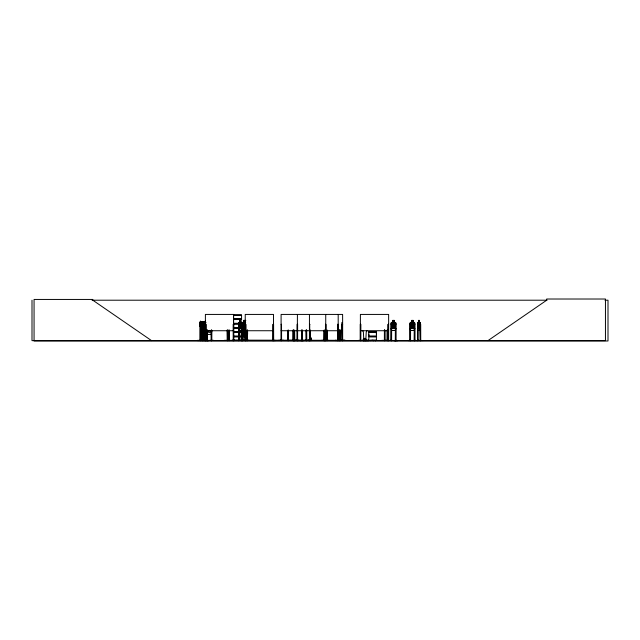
<?xml version="1.0" encoding="UTF-8"?>
<svg xmlns="http://www.w3.org/2000/svg" width="640" height="640" viewBox="0 0 640 640"><rect width="100%" height="100%" fill="white"/><g stroke="black" fill="none" stroke-linecap="round" stroke-linejoin="round"><path stroke-width="0.96" d="M368.776 336.112L368.776 332.36L376.408 332.36L376.4 336.112L368.776 336.112L368.784 334.24M376.4 334.24L376.4 332.36M364.424 338.792L364.944 338.856M364.6 338.52L364.976 338.736M224.32 340.336L248.824 340.336M364.384 338.728L364.904 338.616M364.728 338.544L364.704 338.648M233.864 327.736L238.744 327.808M233.92 340.488L233.936 340.136M309.616 340.048L309.664 340.64L310.264 336.728L310.184 340.592L310.24 340.048M241.392 330.488L241.768 328.488L241.368 330.424L239.064 330.424M245.216 330.488L245.208 322.4M420.12 330.424L420.544 328.496L420.144 330.488M309.536 340.592L310.24 336.728L311.352 340.312M342.136 330.488L342.528 328.496M325.896 340.632L325.928 324.336L325.472 324.336L325.44 340.64M208.64 340.592L197.512 340.56L213.6 340.336M204.648 326.248L204.68 340.64L204.616 340.048L205.152 340.048M241.208 340.592L241.248 329.128M381.792 340.336L397.88 340.6M278.504 340.328L283.784 340.312M306.688 340.632L306.672 330.088M312.112 340.328L286.944 340.304M321.584 340.328L328.528 340.336M326.856 340.592L326.92 330.224L326.84 340.6M309.44 314.424L309.44 340.64L310.208 336.728L309.304 340.592M232.728 340.64L232.728 340.136L345.144 340.336L336.544 340.6M201.016 327.32L201.56 325.472L201.072 327.32L202.752 330.656L201.072 327.32M395.24 330.424L395.864 328.496L395.28 330.488L391.576 330.488L391.128 328.496M414.696 328.488L414.176 330.424L410.544 330.424M414.208 330.488L414.792 328.496M211.832 330.608L211.288 334.4L207.56 334.4L207.104 330.608M247.576 330.64L247.608 334.224L247 334.944L242.776 334.944L242.232 334.208C241.16 333.24 243.592 323.232 242.2 328.856M408.112 340.592L423.304 340.56M204.728 340.632L204.832 324.336M303.432 340.592L292.68 340.6M208.16 331.52L208.648 331.704L209.232 330.4M308.016 340.6L308.048 340.136M311.112 340.6L310.488 336.728L311.392 340.592M358.696 340.328L361.792 340.56M242.92 340.632L242.808 324.336L241.96 324.336M292.928 340.328L293.096 330.088M239.104 322.4L238.832 340.64M242.928 322.4L242.608 340.64M242.944 322.464L242.656 340.64M417.488 340.64L417.472 323.112L417.792 322.4L418.536 322.4L418.48 320.392L419.536 320.392L419.504 322.464M417.536 323.112L417.856 322.4M210.984 330.784L210.192 332.392L208.712 332.392L207.912 330.784M199.992 325.928L199.96 324.968L201.616 321.664L202.12 321.664L204.496 327.368L202.76 330.704L199.936 325.928L200.44 324L199.68 322.576L200.448 321.16L203.072 325.088L203.288 326.928L202.624 328.256L201.704 327.832L200.376 325.184L199.784 322.576M201.56 321.664L201.096 322.672L200.392 321.256M200.664 327.264L203.408 321.664L203.944 321.616L205.592 325.92L202.744 330.656L205.536 325.92M205.136 321.256L204.424 322.672L203.832 322.44L202.512 325.088L202.296 326.928L202.96 328.256L203.88 327.832L205.848 322.576L205.136 321.16L204.368 322.672L203.416 321.736M205.736 322.576L205.032 324L205.592 324.92M203.936 325.512L204.384 327.36L202.752 330.624L201.832 329.728M245.528 330.224L244.888 331.48L244.248 330.224M246.048 330.456L245.28 331.92C247.584 334.2 245.656 335.424 244.92 332.368C244.328 335.424 242.048 334.216 244.528 331.904L243.36 329.728M391.048 340.64L391.088 323.112L391.592 322.4L392.704 322.4M391.128 323.112L391.632 322.4M409.984 340.64L410.016 323.112L410.56 322.4M239.824 322.464L239.32 323.136L239.32 326.88L239.824 328.488L240.76 328.488L241.264 323.136L240.792 320.392L239.736 320.392L239.768 322.464L239.824 320.456L240.76 320.456M418.512 322.464L418.008 323.136L418.512 328.488L419.448 328.488L419.952 326.88L419.952 323.136L419.448 322.464M246.976 334.872L247.52 334.2M243.936 320.392L243.904 322.4L242.664 322.4L242.08 323.112L242.008 340.64M242.688 322.4L242.112 323.112L242.112 328.496L242.672 330.488M363.36 340.608L376.408 340.48L376.4 336.864L368.776 336.864L368.872 340.624L362.96 340.632M363.52 340.64L363.952 340.608L363.12 340.376L363.128 339.312L363.616 339.312L363.616 340.16M365.464 340.632L365.624 340.16M366.152 339.312L365.72 340.624M367.896 340.632L368.648 340.16L363.36 340.16M370.176 340.632L370.92 340.48M372.864 340.496L372.832 340.16M373.52 340.624L372.936 340.624M375.496 340.624L375.048 340.632L375.696 340.632M375.624 340.616L375.856 340.16L370.568 340.16M245.704 334.872L246.608 334.208L246.608 330.456M487.952 340.64L546.704 300.208L546.704 299.016L605.448 299.016L605.448 340.64L32 340.64L32 300.208M204.936 340.6L204.92 326.248M366.144 340.376L365.56 340.376L365.992 340.632M373.264 340.632L372.768 340.376L373.648 340.624M92.064 300.208L547.008 300.208M605 300.208L608 300.208L608 340.984L34.064 340.984L34.064 299.44L92.816 299.44L92.816 300.208L151.56 340.64M233.928 315.016L241.576 315.016M233.928 315.152L241.576 315.16L241.56 318.784L233.936 318.784M233.944 315.392L241.56 315.392M233.88 319.04L241.616 319.04M233.88 319.272L241.616 319.272M233.936 319.536L241.568 319.536M245.752 320.392L243.552 320.392L243.144 326.88L243.648 328.488L244.584 328.488L245.088 326.88L244.56 320.392M394.28 320.392L392.664 320.392L392.72 322.464L391.928 323.136L391.928 326.88L392.72 328.488L394.192 328.488L394.976 326.88L394.976 323.136L394.192 322.464L394.192 320.456L392.72 320.456M243.592 320.456L245.696 320.456M411.648 320.456L413.16 320.456M418.512 320.456L419.504 320.456M239.048 322.4L239.792 322.4M240.736 322.4L241.44 322.4L241.768 323.136L241.384 322.4M244.56 322.4L245.264 322.4M394.24 322.4L395.304 322.4L395.864 323.104L395.856 340.64M410.52 322.4L411.64 322.4M413.176 322.4L414.232 322.4L414.792 323.104L414.856 340.64L414.92 340.048L414.248 340.048M419.48 322.4L420.192 322.4M241.432 322.464L239.064 322.464L238.728 323.112L238.72 340.64M242.688 322.464L245.696 322.464M391.616 322.464L395.28 322.464M410.544 322.464L414.216 322.464M417.808 322.464L420.176 322.464M395.24 322.464L395.864 323.104M410.016 323.112L410.112 340.64M414.752 323.104L414.648 340.64M233.936 323.28L238.736 323.28M233.88 323.544L238.752 323.544M233.88 323.776L238.752 323.776M233.936 324.04L238.736 324.04M200.128 324.336L200.592 324.336L200.56 340.64L200.624 340.048L200.08 340.048M201.96 324.336L202.416 324.336L202.408 340.592M204.648 324.336L205.104 324.336L205.096 340.64M205.392 324.336L205.976 324.336L206.04 340.632M233.752 324.336L233.168 324.336L233.216 340.64M241.248 324.336L241.704 324.336M245.072 324.336L245.816 324.336L245.872 340.64M281.104 324.336L281.568 324.336M309.44 324.336L309.896 324.336M338.192 324.336L337.608 324.336L337.552 340.64M342.672 324.336L342.176 324.336L342.136 340.64M388.64 324.336L388.056 324.336L388 340.64M391.104 324.336L391.664 324.336L391.584 340.64M395.936 324.336L395.376 324.336L395.328 340.64M410.032 324.336L410.6 324.336L410.52 340.64L410.464 324.336M414.872 324.336L414.304 324.336L414.256 340.64M417.512 324.336L417.976 324.336M238.736 327.552L233.944 327.552L238.744 327.656M233.928 328L238.744 327.976M233.944 328.216L238.736 328.216M238.728 328.496L239.096 330.488M242.08 328.496L242.72 330.424L245.256 330.424M410.064 328.496L410.544 330.488L414.248 330.488M417.472 328.496L417.84 330.488L420.2 330.488M391.616 330.424L395.28 330.424M417.808 330.424L420.176 330.424M239.04 330.488L241.456 330.488M242.648 330.488L245.704 330.456M205.392 330.736L233.648 330.736M245.232 330.736L273.488 330.736M281.104 330.736L342.616 330.736M360.392 330.736L388.64 330.736M233.936 331.608L241.056 331.608M368.776 331.608L376.408 331.608M233.88 331.872L241.104 331.872M368.72 331.872L376.456 331.872M233.88 332.104L241.104 332.104M368.72 332.104L376.456 332.104M207.064 332.4L207.64 334.336M233.936 332.36L241.056 332.36M242.168 334.232L242.808 334.944M245.704 334.208L244.016 334.208L244.016 330.456M245.4 335.88L244.312 335.88L244.312 336.544L245.4 336.544M233.936 336.112L241.056 336.112M233.88 336.368L241.104 336.368M368.72 336.368L376.456 336.368M233.88 336.6L241.104 336.6M368.72 336.6L376.456 336.6M233.936 336.864L241.056 336.864M245.792 336.944L243.952 336.944L244.016 334.872L243.104 334.208L243.104 330.456M365.424 339.992L366.776 339.992M202.464 340.048L201.904 340.048L201.936 340.64M202.768 340.048L203.328 340.048L203.312 340.64L203.28 324.336L202.976 340.64M205.336 340.048L206.032 340.048M206.776 340.048L207.448 340.048L207.448 340.64M211.792 340.048L211.12 340.048L211.12 340.64M228.784 340.048L229.248 340.048M337.552 340.048L338.248 340.048L338.144 340.608M340.728 340.048L340.144 340.592L340.216 330.224M342.12 340.048L342.72 340.048M360.224 340.048L360.92 340.048L360.92 340.64M384.352 340.048L384.912 340.048L384.896 340.64L384.864 330.088M387.072 340.048L387.632 340.048M388 340.048L388.696 340.048M391.048 340.048L391.72 340.048L391.72 340.64M395.32 340.048L395.992 340.048L395.992 340.64M409.976 340.048L410.656 340.048M417.464 340.048L418.024 340.048M420.744 340.048L420.184 340.048L420.2 340.64L420.232 324.336L420.696 324.336L420.728 340.64M275.104 340.64L272.08 340.304L275.176 340.6M197.512 340.336L208.68 340.64M275.144 340.336L272.152 340.6M292.776 340.336L303.48 340.64M336.568 340.336L345.144 340.336M368.784 340.376L376.4 340.376M394.096 340.6L397.848 340.56L394.032 340.64M294.992 340.6L294.92 340.136M387.36 340.6L387.432 340.048M387.168 340.6L387.12 330.088M338.008 340.592L338.088 324.336M418.016 340.592L417.976 329.128M205.904 340.592L205.872 324.336M420.128 322.4L420.512 340.64M420.12 322.464L420.384 340.64M202.12 321.664L204.936 327.264M209.792 330.4L210.384 331.704L210.856 331.52M310.504 336.728L311.208 340.592M310.432 336.728L310.744 340.592M418.536 320.392L418.568 322.464M417.824 340.048L417.824 340.64M417.792 324.336L417.728 340.64L417.664 340.048M417.568 323.144L417.568 328.488M414.528 340.048L414.504 340.64M414.44 324.336L414.384 340.64M413.16 322.464L413.216 320.392L411.6 320.392L411.648 322.464L410.864 323.136L410.864 326.88L411.648 328.488L413.12 328.488L413.912 326.88L413.912 323.136L413.12 322.464L413.12 320.456M411.688 320.456L411.688 322.464M410.648 340.048L410.648 340.64M410.232 340.048L410.256 340.64M395.808 323.136L395.736 340.64M395.592 340.048L395.576 340.64M395.504 324.336L395.456 340.64M394.24 320.392L394.232 322.464M392.76 320.456L392.76 322.464M391.536 324.336L391.448 340.64M391.32 340.048L391.304 340.64M391.184 323.144L391.184 340.64M388.64 340.64L388.64 314.424L360.392 314.424L360.392 340.64M388.536 324.336L388.536 340.64M388.464 340.048L388.448 340.64M388.248 340.048L388.232 340.64M388.16 324.336L388.112 340.64M387.584 330.088L387.616 340.64M387.4 330.088L387.304 340.64L387.272 340.048M384.68 330.088L384.712 340.64M384.584 330.088L384.584 340.64M384.4 330.088L384.376 340.64M366.4 340.376L366.4 339.312L365.912 339.312L365.912 340.16M365.12 340.16L365.096 338.376L364.176 338.376L364.2 340.16M363.36 339.312L363.376 340.376M360.816 340.64L360.864 324.336L360.28 324.336L360.28 340.64M360.688 340.048L360.672 340.64M342.664 340.64L342.616 314.424L281.104 314.424L281.072 340.64M342.528 340.64L342.12 322.4L342.4 340.64M342.344 324.336L342.312 340.64M340.68 330.224L340.704 340.64M340.496 330.224L340.528 340.64M340.4 330.224L340.368 340.64M339.576 340.64L339.576 340.048L338.992 340.048L339.008 340.64M339.536 330.088L339.528 340.64M339.368 330.088L339.4 340.64M339.224 330.088L339.28 340.64M339.048 330.088L339.056 340.64M338.192 314.424L338.192 340.64M337.712 324.336L337.8 340.64M335.704 340.136L335.704 340.64M327.184 330.224L327.216 340.64M327.128 330.224L327.088 340.64M325.96 340.048L326.064 340.64M325.744 314.424L325.728 340.64M325.648 324.336L325.616 340.64M325.312 340.136L325.312 340.64M324.632 340.64L324.648 330.224L324.496 340.64M324.464 330.224L324.408 340.64M324.336 340.048L324.28 340.64M324.184 330.224L324.128 340.64M324.056 330.224L324 340.64M323.92 340.048L323.92 340.64M310.416 330.224L310.416 338.088M310.376 340.048L310.368 340.64M310.312 330.224L310.312 338.088M310.008 340.048L310.024 340.64M309.944 330.224L309.928 340.64M309.712 324.336L309.744 340.64M309.616 330.224L309.616 338.088M309.408 340.048L309.416 340.64M309.248 340.136L309.248 340.64M308.632 340.136L308.632 340.64M308.36 340.136L308.448 340.64M306.544 330.088L306.6 340.64M306.456 340.048L306.472 340.64M306.224 330.088L306.312 340.64M306.096 330.088L306.168 340.64M306.048 340.048L306.048 340.64M302.256 330.088L302.304 340.64M302.128 330.088L302.184 340.64M302.04 340.048L302.064 340.64M301.88 340.048L301.896 340.64M301.808 330.088L301.808 340.64M301.68 330.088L301.632 340.64M298.24 340.136L298.24 340.64M297.6 340.64L297.6 324.336L297.136 324.336L297.104 340.64M297.448 340.048L297.448 340.64M297.416 314.424L297.288 340.64M297.216 340.136L297.216 340.64M294.768 340.048L294.76 340.64L294.632 330.224M294.552 340.048L294.488 340.64M294.272 340.048L294.28 340.64M294.2 330.224L294.168 340.64M294.064 340.048L293.984 340.64M293.896 340.136L293.928 340.64M293.688 330.088L293.752 340.64M293.624 330.088L293.648 340.64M293.544 340.048L293.464 340.64M293.168 330.088L293.248 340.64M288.536 340.64L288.544 330.088L288.4 340.64M288.088 340.048L288.104 340.64M281.568 330.224L281.584 340.64M281.384 324.336L281.416 340.64M281.256 340.048L281.256 340.64M280.696 340.136L280.696 340.64M273.648 340.64L273.592 324.336L273.008 324.336L272.952 340.64M273.544 340.64L273.488 314.424L245.232 314.424L245.232 323.056M273.416 340.048L273.4 340.64M273.2 340.048L273.184 340.64M273.112 324.336L273.056 340.64M247.488 330.088L247.544 340.64M247.4 330.088L247.312 340.64M247.056 340.048L247.072 340.64M246.984 330.088L246.928 340.64M246.84 340.048L246.84 340.64M245.712 324.336L245.768 340.64M245.64 340.048L245.552 340.64M245.528 323.136L245.528 340.64M245.344 330.088L245.344 340.64M245.256 324.336L245.224 340.64M245.072 329.128L245.056 340.64M244.416 320.792L244.416 321.464M244.296 320.792L244.296 321.464M243.968 320.456L243.992 322.464M242.464 324.336L242.464 328.168M242.464 333.928L242.376 340.64M242.352 324.336L242.328 340.64M242.136 340.048L242.12 340.64M241.904 340.048L241.904 340.64M241.736 323.104L241.704 340.64M241.552 340.048L241.552 340.64M241.432 324.336L241.52 340.64M241.4 340.048L241.4 340.64M240.736 320.392L240.704 322.464M239.016 340.048L239.016 340.64L238.984 324.336L238.528 324.336L238.536 340.64M234.248 340.136L234.248 340.64M233.728 324.336L233.72 340.64M233.576 340.64L233.648 314.424L205.392 314.424L205.392 340.64M233.512 314.424L233.504 340.64M233.36 340.048L233.344 340.64M233.112 340.048L233.112 340.64M229.2 330.088L229.208 340.64M229.112 340.64L229.032 330.088L229.008 340.64M228.832 330.088L228.808 340.64M227.56 340.64L227.576 340.048L227.128 340.64M227.536 330.088L227.448 340.64L227.336 330.088M227.168 330.088L227.256 340.64M211.744 330.088L211.712 340.64M211.616 330.088L211.616 340.64M211.528 340.048L211.544 340.64M211.304 330.088L211.392 340.64M211.176 332.968L211.248 340.64M207.4 330.088L207.32 340.64M207.272 330.088L207.2 340.64M207.032 340.048L207.048 340.64M206.96 330.088L206.904 340.64L206.832 330.088M205.8 340.048L205.784 340.64M205.584 340.048L205.568 340.64M205.496 324.336L205.496 340.64M203.096 330.088L203.064 340.64M202.816 330.088L202.848 340.64M202.232 329.128L202.264 340.64M202.144 324.336L202.112 340.64M201.96 329.128L201.96 340.64M200.408 325.288L200.432 340.64M200.312 324.336L200.288 340.64M200.128 325.288L200.096 340.64M366.832 330.552A2.04 2.016 -90 0 1 366.24 332L365.808 339.856L363.792 339.856L363.376 332A2.04 2.016 -90 0 1 362.8 330.552M241.096 327.736L240.216 325.864L239.352 327.816L240.008 325.424L239.424 323.096L240.2 324.968L241.056 323.128L240.416 325.432L241.096 327.736M244.912 327.736L244.04 325.864L243.16 327.736L243.824 325.424L243.248 323.096L244.024 324.968L244.88 323.128L244.24 325.432L244.912 327.736M419.936 327.736L419.064 325.864L418.184 327.736L418.848 325.424L418.272 323.096L419.448 323.136L419.448 326.88L418.512 326.88L418.512 323.136L419.048 324.968L419.896 323.128L419.264 325.432L419.936 327.736M394.888 327.736L394.352 327.744L393.52 325.864C393 329.072 390.968 327.824 393.184 325.424L392.192 323.128L393.488 324.968C394.008 321.896 395.984 323.152 393.832 325.432L394.888 327.736M413.824 327.736L413.312 327.8L412.448 325.864C411.928 329.072 409.896 327.824 412.112 325.424L411.128 323.128L413.12 323.136L413.12 326.88L411.648 326.88L411.6 323.144L412.424 324.968C412.936 321.896 414.92 323.152 412.76 325.432L413.824 327.736M200.448 321.728L200.256 323.056L200.448 321.728M201.392 323.144L200.728 324.472L202.056 327.12L202.72 325.792L201.392 323.144M204.192 323.144L202.864 325.792L203.528 327.12L204.848 324.472L204.192 323.144M205.136 321.728L205.328 323.056L205.136 321.728M240.592 320.792L239.992 320.792L239.992 321.464L240.592 321.464L240.592 320.792M245.392 320.792L243.816 320.792L243.816 321.464L245.392 321.464L245.392 320.792M393.928 320.792L392.984 320.792L392.984 321.464L393.928 321.464L393.928 320.792M412.856 320.792L411.912 320.792L411.912 321.464L412.856 321.464L412.856 320.792M419.28 320.792L418.68 320.792L418.68 321.464L419.28 321.464L419.28 320.792M240.76 323.136L239.824 323.136L239.824 326.88L240.76 326.88L240.76 323.136M244.584 323.136L243.648 323.136L243.648 326.88L244.584 326.88L244.584 323.136M394.192 323.136L392.72 323.136L392.72 326.88L394.192 326.88L394.192 323.136M242.608 328.496L242.864 330.488L242.64 328.488M287.96 340.64L288.016 330.088L287.952 340.64"/></g></svg>
